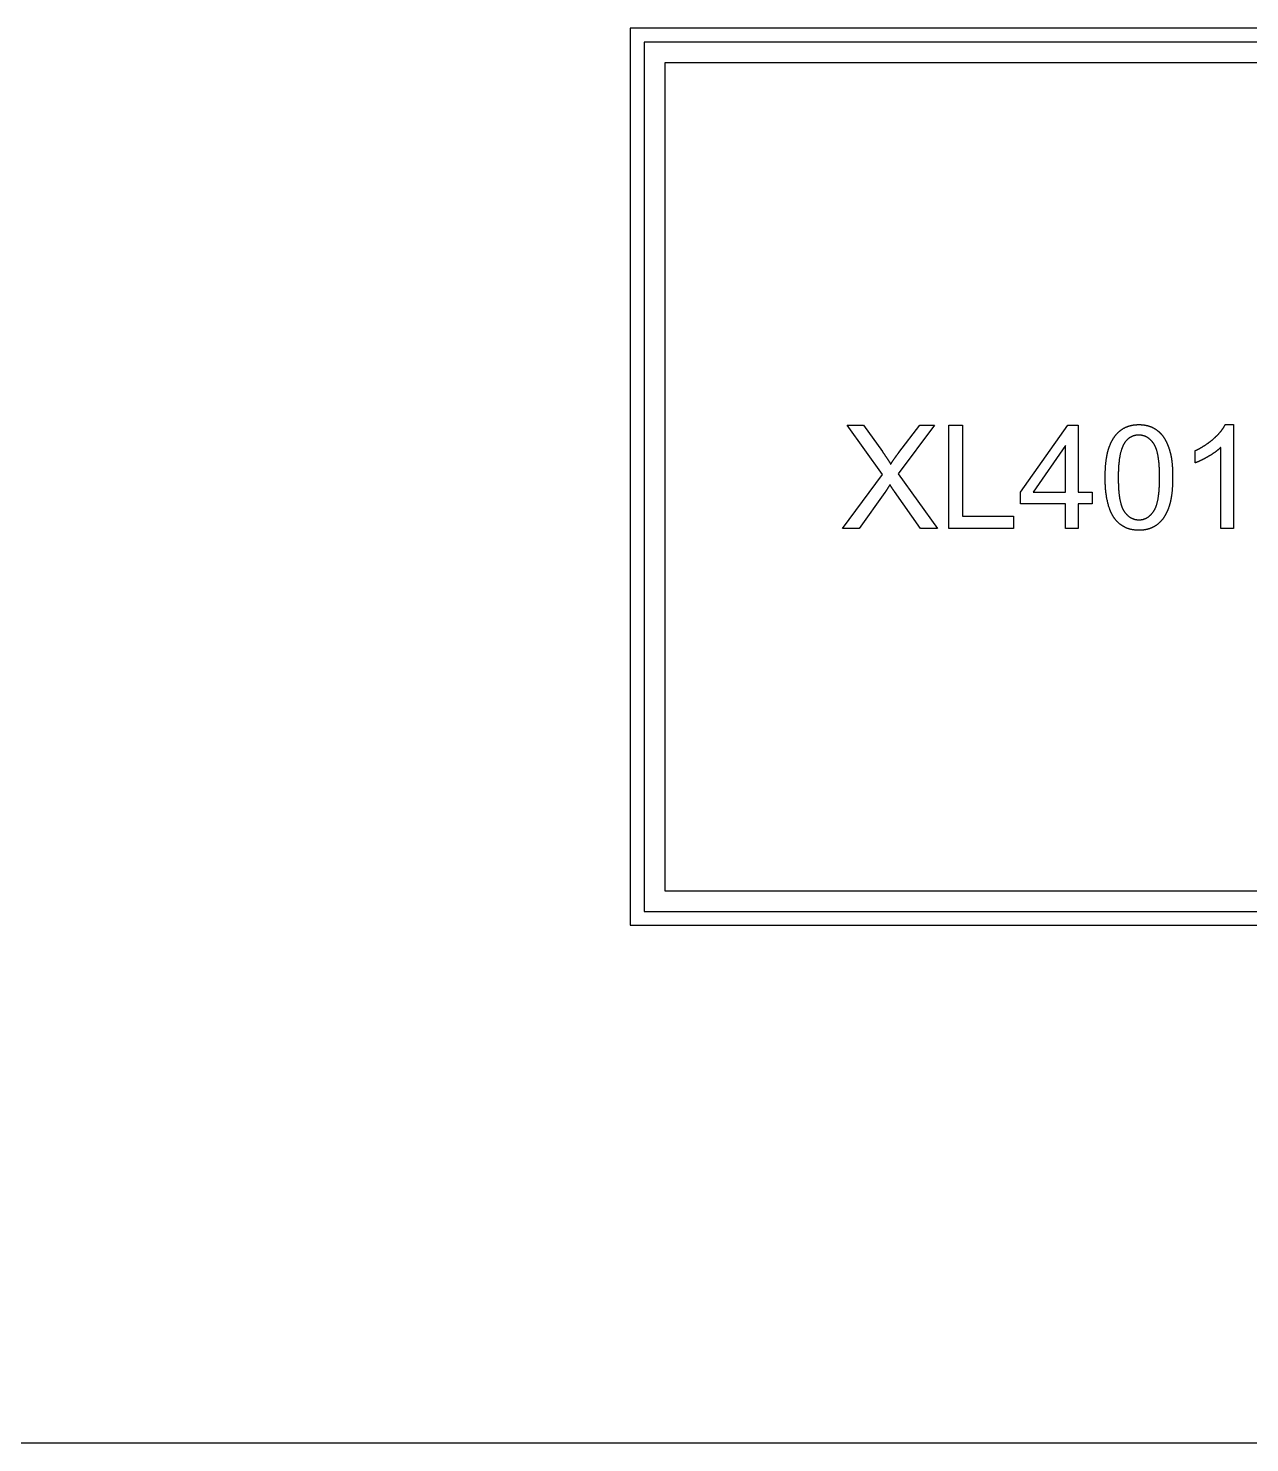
# Model space of a CAD drawing. Extents: x -140 to 139, y -60 to 60.
# Drawn here: x -10.95 to 24.46, y -60 to -19 of the extents above; entities that cross this region are included whole.
import ezdxf

# ---------------------------------------------------------------- set-up
doc = ezdxf.new("R2010")
doc.units = 0
doc.layers.add('CUT', color=1, linetype='Continuous')
doc.layers.add('ENGRAVE', color=5, linetype='Continuous')

msp = doc.modelspace()

# ---------------------------------------------------------------- linework, layer by layer
at = {"layer": 'CUT', "color": 1}
msp.add_lwpolyline([(-128, -60), (103, -60)], dxfattribs=at)
at = {"layer": 'ENGRAVE', "color": 5}
for points in [[(57.5, -19), (6.5, -19), (6.5, -45), (57.5, -45), (57.5, -19)], [(57.1, -19.4), (6.9, -19.4), (6.9, -44.6), (57.1, -44.6), (57.1, -19.4)]]:
    msp.add_lwpolyline(points, close=True, dxfattribs=at)
for points in [[(56.5, -20), (7.5, -20)], [(7.5, -20), (7.5, -44)], [(13.816, -31.937), (12.793, -30.5)], [(12.793, -30.5), (13.265, -30.5)], [(13.265, -30.5), (13.81, -31.269)], [(15.324, -30.5), (14.27, -31.914)], [(14.289, -31.296), (14.892, -30.5)], [(14.892, -30.5), (15.324, -30.5)], [(15.739, -33.5), (15.739, -30.5)], [(15.739, -30.5), (16.136, -30.5)], [(16.136, -30.5), (16.136, -33.146)], [(17.817, -32.444), (19.186, -30.5)], [(19.186, -30.5), (19.486, -30.5)], [(19.486, -30.5), (19.486, -32.444)], [(20.377, -31.165), (20.38, -31.154), (20.384, -31.143), (20.388, -31.132), (20.392, -31.121), (20.396, -31.11), (20.401, -31.099), (20.405, -31.089), (20.409, -31.078), (20.413, -31.067), (20.418, -31.057), (20.422, -31.047), (20.427, -31.037), (20.431, -31.026), (20.436, -31.016), (20.441, -31.006), (20.446, -30.997), (20.45, -30.987), (20.455, -30.977), (20.46, -30.968), (20.465, -30.958), (20.471, -30.949), (20.476, -30.939), (20.481, -30.93), (20.486, -30.921), (20.491, -30.912), (20.497, -30.903), (20.502, -30.894), (20.508, -30.885), (20.514, -30.876), (20.52, -30.867), (20.525, -30.859), (20.531, -30.851), (20.536, -30.844), (20.541, -30.837), (20.545, -30.831), (20.55, -30.824), (20.555, -30.818), (20.56, -30.811), (20.565, -30.805), (20.57, -30.798), (20.575, -30.792), (20.58, -30.786), (20.585, -30.78), (20.59, -30.774), (20.595, -30.768), (20.6, -30.762), (20.606, -30.756), (20.611, -30.75), (20.616, -30.744), (20.622, -30.738), (20.627, -30.733), (20.633, -30.727), (20.638, -30.721), (20.644, -30.716), (20.65, -30.71), (20.655, -30.705), (20.661, -30.7), (20.667, -30.694), (20.672, -30.689), (20.678, -30.684), (20.684, -30.679), (20.69, -30.674), (20.696, -30.669), (20.702, -30.664)], [(20.702, -30.664), (20.708, -30.659), (20.715, -30.654), (20.721, -30.649), (20.727, -30.644), (20.734, -30.639), (20.74, -30.635), (20.747, -30.63), (20.753, -30.626), (20.76, -30.621), (20.767, -30.617), (20.773, -30.612), (20.78, -30.608), (20.787, -30.604), (20.794, -30.6), (20.801, -30.596), (20.808, -30.592), (20.815, -30.588), (20.822, -30.584), (20.829, -30.581), (20.836, -30.577), (20.843, -30.573), (20.85, -30.57), (20.858, -30.567), (20.865, -30.563), (20.872, -30.56), (20.88, -30.557), (20.887, -30.554), (20.895, -30.55), (20.902, -30.548), (20.909, -30.545), (20.917, -30.542), (20.925, -30.539), (20.934, -30.536), (20.943, -30.533), (20.952, -30.53), (20.962, -30.527), (20.971, -30.524), (20.98, -30.522), (20.99, -30.519), (20.999, -30.517), (21.009, -30.514), (21.018, -30.512), (21.028, -30.51), (21.038, -30.508), (21.048, -30.506), (21.058, -30.504), (21.068, -30.502), (21.078, -30.501), (21.088, -30.499), (21.098, -30.498), (21.108, -30.496), (21.118, -30.495), (21.129, -30.494), (21.139, -30.493), (21.149, -30.492), (21.16, -30.491), (21.17, -30.49), (21.181, -30.49), (21.192, -30.489), (21.203, -30.489), (21.213, -30.488), (21.224, -30.488), (21.235, -30.488), (21.246, -30.488)], [(21.246, -30.488), (21.254, -30.488), (21.262, -30.488), (21.27, -30.488), (21.278, -30.488), (21.286, -30.488), (21.294, -30.489), (21.302, -30.489), (21.31, -30.49), (21.318, -30.49), (21.326, -30.491), (21.334, -30.491), (21.341, -30.492), (21.349, -30.492), (21.357, -30.493), (21.364, -30.494), (21.372, -30.495), (21.38, -30.496), (21.387, -30.497), (21.395, -30.498), (21.402, -30.499), (21.41, -30.5), (21.417, -30.501), (21.424, -30.502), (21.432, -30.504), (21.439, -30.505), (21.446, -30.507), (21.453, -30.508), (21.461, -30.51), (21.468, -30.511), (21.475, -30.513), (21.482, -30.515), (21.489, -30.516), (21.495, -30.518), (21.501, -30.519), (21.507, -30.521), (21.513, -30.523), (21.519, -30.524), (21.525, -30.526), (21.531, -30.528), (21.537, -30.53), (21.543, -30.532), (21.548, -30.534), (21.554, -30.535), (21.56, -30.537), (21.566, -30.539), (21.571, -30.542), (21.577, -30.544), (21.583, -30.546), (21.588, -30.548), (21.594, -30.55), (21.599, -30.553), (21.605, -30.555), (21.611, -30.557), (21.616, -30.56), (21.622, -30.562), (21.627, -30.565), (21.632, -30.567), (21.638, -30.57), (21.643, -30.572), (21.649, -30.575), (21.654, -30.578), (21.659, -30.58), (21.665, -30.583), (21.67, -30.586)], [(21.67, -30.586), (21.675, -30.589), (21.681, -30.592), (21.686, -30.595), (21.692, -30.598), (21.697, -30.601), (21.702, -30.604), (21.708, -30.607), (21.713, -30.611), (21.718, -30.614), (21.724, -30.617), (21.729, -30.62), (21.734, -30.624), (21.739, -30.627), (21.744, -30.631), (21.749, -30.634), (21.754, -30.638), (21.759, -30.641), (21.764, -30.645), (21.769, -30.649), (21.774, -30.652), (21.779, -30.656), (21.784, -30.66), (21.789, -30.664), (21.794, -30.667), (21.799, -30.671), (21.803, -30.675), (21.808, -30.679), (21.813, -30.683), (21.818, -30.687), (21.822, -30.691), (21.827, -30.696), (21.831, -30.7), (21.836, -30.704), (21.841, -30.709), (21.846, -30.713), (21.851, -30.718), (21.855, -30.723), (21.86, -30.727), (21.865, -30.732), (21.869, -30.737), (21.874, -30.742), (21.879, -30.747), (21.883, -30.752), (21.888, -30.757), (21.892, -30.762), (21.897, -30.767), (21.901, -30.772), (21.905, -30.777), (21.91, -30.782), (21.914, -30.788), (21.918, -30.793), (21.922, -30.798), (21.927, -30.804), (21.931, -30.809), (21.935, -30.815), (21.939, -30.82), (21.943, -30.826), (21.947, -30.832), (21.951, -30.837), (21.955, -30.843), (21.959, -30.849), (21.963, -30.855), (21.967, -30.86), (21.971, -30.866)], [(23.422, -30.889), (23.43, -30.881), (23.438, -30.874), (23.447, -30.866), (23.455, -30.858), (23.463, -30.851), (23.471, -30.843), (23.479, -30.836), (23.487, -30.828), (23.494, -30.821), (23.502, -30.813), (23.51, -30.806), (23.517, -30.798), (23.524, -30.791), (23.532, -30.783), (23.539, -30.776), (23.546, -30.768), (23.553, -30.761), (23.56, -30.753), (23.567, -30.746), (23.573, -30.738), (23.58, -30.731), (23.587, -30.724), (23.593, -30.716), (23.599, -30.709), (23.606, -30.701), (23.612, -30.694), (23.618, -30.687), (23.624, -30.679), (23.63, -30.671), (23.636, -30.664), (23.642, -30.656), (23.647, -30.65), (23.651, -30.644), (23.655, -30.639), (23.659, -30.634), (23.662, -30.629), (23.666, -30.624), (23.669, -30.619), (23.673, -30.614), (23.677, -30.609), (23.68, -30.604), (23.684, -30.599), (23.687, -30.594), (23.691, -30.589), (23.694, -30.583), (23.697, -30.578), (23.7, -30.573), (23.704, -30.568), (23.707, -30.563), (23.71, -30.558), (23.713, -30.553), (23.716, -30.548), (23.719, -30.543), (23.722, -30.538), (23.725, -30.533), (23.728, -30.528), (23.731, -30.523), (23.733, -30.518), (23.736, -30.513), (23.739, -30.508), (23.741, -30.503), (23.744, -30.498), (23.746, -30.493), (23.749, -30.488)], [(23.749, -30.488), (23.986, -30.488)], [(23.986, -30.488), (23.986, -33.5)], [(19.118, -31.091), (18.179, -32.444)], [(19.118, -32.444), (19.118, -31.091)], [(20.837, -31.008), (20.833, -31.013), (20.83, -31.018), (20.826, -31.024), (20.822, -31.03), (20.819, -31.035), (20.815, -31.041), (20.812, -31.047), (20.809, -31.053), (20.805, -31.059), (20.802, -31.065), (20.798, -31.071), (20.795, -31.078), (20.792, -31.084), (20.789, -31.091), (20.785, -31.097), (20.782, -31.104), (20.779, -31.111), (20.776, -31.118), (20.773, -31.125), (20.77, -31.132), (20.767, -31.139), (20.764, -31.146), (20.761, -31.153), (20.758, -31.161), (20.756, -31.169), (20.753, -31.177), (20.75, -31.184), (20.747, -31.191), (20.745, -31.197), (20.743, -31.204), (20.74, -31.212), (20.737, -31.223), (20.732, -31.239), (20.727, -31.257), (20.721, -31.278), (20.716, -31.299), (20.711, -31.319), (20.706, -31.34), (20.702, -31.36), (20.697, -31.381), (20.693, -31.403), (20.689, -31.425), (20.686, -31.447), (20.682, -31.471), (20.678, -31.494), (20.675, -31.518), (20.672, -31.542), (20.669, -31.567), (20.667, -31.592), (20.664, -31.617), (20.662, -31.643), (20.659, -31.67), (20.657, -31.697), (20.655, -31.724), (20.654, -31.752), (20.652, -31.78), (20.651, -31.808), (20.65, -31.837), (20.649, -31.867), (20.648, -31.897), (20.648, -31.927), (20.647, -31.958), (20.647, -31.989), (20.647, -32.02)], [(21.242, -30.793), (21.234, -30.793), (21.227, -30.793), (21.219, -30.793), (21.211, -30.793), (21.204, -30.794), (21.196, -30.794), (21.189, -30.795), (21.181, -30.796), (21.174, -30.797), (21.167, -30.798), (21.159, -30.799), (21.152, -30.8), (21.145, -30.801), (21.138, -30.803), (21.131, -30.804), (21.124, -30.806), (21.117, -30.807), (21.11, -30.809), (21.103, -30.811), (21.096, -30.813), (21.089, -30.815), (21.082, -30.817), (21.076, -30.819), (21.069, -30.822), (21.062, -30.824), (21.056, -30.827), (21.049, -30.83), (21.043, -30.832), (21.037, -30.835), (21.03, -30.838), (21.024, -30.841), (21.018, -30.844), (21.011, -30.848), (21.005, -30.851), (20.998, -30.855), (20.992, -30.859), (20.986, -30.863), (20.98, -30.867), (20.974, -30.871), (20.967, -30.875), (20.961, -30.879), (20.955, -30.883), (20.95, -30.888), (20.944, -30.893), (20.938, -30.897), (20.932, -30.902), (20.926, -30.907), (20.921, -30.912), (20.915, -30.917), (20.909, -30.922), (20.904, -30.928), (20.898, -30.933), (20.893, -30.939), (20.888, -30.945), (20.882, -30.95), (20.877, -30.956), (20.872, -30.962), (20.867, -30.968), (20.862, -30.975), (20.857, -30.981), (20.852, -30.988), (20.847, -30.994), (20.842, -31.001), (20.837, -31.008)], [(21.672, -31.036), (21.666, -31.028), (21.66, -31.02), (21.654, -31.012), (21.648, -31.005), (21.642, -30.997), (21.636, -30.99), (21.63, -30.982), (21.624, -30.975), (21.618, -30.968), (21.612, -30.961), (21.606, -30.955), (21.599, -30.948), (21.593, -30.942), (21.587, -30.935), (21.58, -30.929), (21.574, -30.923), (21.567, -30.917), (21.56, -30.911), (21.554, -30.906), (21.547, -30.9), (21.54, -30.895), (21.533, -30.89), (21.527, -30.885), (21.52, -30.88), (21.513, -30.875), (21.506, -30.87), (21.499, -30.866), (21.492, -30.861), (21.484, -30.857), (21.477, -30.853), (21.47, -30.849), (21.463, -30.845), (21.456, -30.842), (21.45, -30.839), (21.444, -30.836), (21.437, -30.833), (21.431, -30.83), (21.424, -30.827), (21.418, -30.825), (21.411, -30.822), (21.404, -30.82), (21.398, -30.817), (21.391, -30.815), (21.384, -30.813), (21.378, -30.811), (21.371, -30.809), (21.364, -30.807), (21.357, -30.806), (21.35, -30.804), (21.343, -30.803), (21.336, -30.801), (21.329, -30.8), (21.322, -30.799), (21.315, -30.798), (21.308, -30.797), (21.301, -30.796), (21.294, -30.795), (21.286, -30.794), (21.279, -30.794), (21.272, -30.793), (21.264, -30.793), (21.257, -30.793), (21.25, -30.793), (21.242, -30.793)], [(21.846, -32.02), (21.846, -31.988), (21.845, -31.956), (21.845, -31.924), (21.844, -31.892), (21.844, -31.862), (21.843, -31.831), (21.842, -31.802), (21.84, -31.772), (21.839, -31.744), (21.837, -31.715), (21.835, -31.688), (21.833, -31.66), (21.831, -31.633), (21.829, -31.607), (21.826, -31.581), (21.824, -31.556), (21.821, -31.531), (21.818, -31.507), (21.815, -31.483), (21.811, -31.459), (21.808, -31.436), (21.804, -31.414), (21.8, -31.392), (21.796, -31.371), (21.792, -31.35), (21.788, -31.33), (21.783, -31.31), (21.778, -31.29), (21.773, -31.27), (21.767, -31.25), (21.762, -31.232), (21.758, -31.217), (21.754, -31.207), (21.752, -31.2), (21.75, -31.195), (21.748, -31.19), (21.746, -31.185), (21.744, -31.178), (21.741, -31.171), (21.739, -31.164), (21.736, -31.158), (21.734, -31.152), (21.731, -31.146), (21.729, -31.14), (21.726, -31.134), (21.724, -31.128), (21.721, -31.122), (21.718, -31.117), (21.716, -31.111), (21.713, -31.105), (21.71, -31.1), (21.707, -31.094), (21.705, -31.089), (21.702, -31.084), (21.699, -31.079), (21.696, -31.074), (21.693, -31.069), (21.69, -31.064), (21.687, -31.059), (21.684, -31.054), (21.681, -31.05), (21.678, -31.045), (21.675, -31.041), (21.672, -31.036)], [(21.971, -30.866), (21.974, -30.871), (21.977, -30.876), (21.98, -30.882), (21.984, -30.887), (21.987, -30.892), (21.99, -30.897), (21.993, -30.902), (21.996, -30.908), (21.999, -30.913), (22.003, -30.918), (22.006, -30.924), (22.009, -30.929), (22.012, -30.935), (22.015, -30.94), (22.018, -30.946), (22.021, -30.951), (22.024, -30.957), (22.027, -30.962), (22.03, -30.968), (22.033, -30.974), (22.035, -30.979), (22.038, -30.985), (22.041, -30.991), (22.044, -30.997), (22.047, -31.002), (22.05, -31.008), (22.052, -31.014), (22.055, -31.02), (22.058, -31.026), (22.06, -31.032), (22.063, -31.038), (22.066, -31.044), (22.069, -31.051), (22.072, -31.059), (22.076, -31.067), (22.079, -31.075), (22.082, -31.083), (22.085, -31.091), (22.089, -31.099), (22.092, -31.106), (22.095, -31.114), (22.098, -31.122), (22.101, -31.131), (22.104, -31.139), (22.107, -31.147), (22.11, -31.155), (22.113, -31.164), (22.115, -31.172), (22.118, -31.18), (22.121, -31.189), (22.124, -31.197), (22.126, -31.206), (22.129, -31.214), (22.132, -31.223), (22.135, -31.232), (22.137, -31.241), (22.14, -31.249), (22.142, -31.258), (22.145, -31.267), (22.147, -31.276), (22.15, -31.285), (22.152, -31.294), (22.155, -31.303), (22.157, -31.312)], [(22.881, -31.241), (22.891, -31.236), (22.901, -31.231), (22.911, -31.226), (22.921, -31.221), (22.931, -31.217), (22.941, -31.212), (22.951, -31.207), (22.961, -31.202), (22.971, -31.197), (22.98, -31.192), (22.99, -31.186), (23, -31.181), (23.009, -31.176), (23.019, -31.171), (23.028, -31.166), (23.038, -31.16), (23.047, -31.155), (23.057, -31.15), (23.066, -31.144), (23.075, -31.139), (23.085, -31.134), (23.094, -31.128), (23.103, -31.123), (23.112, -31.117), (23.121, -31.112), (23.13, -31.106), (23.139, -31.1), (23.148, -31.095), (23.157, -31.089), (23.166, -31.083), (23.175, -31.077), (23.184, -31.072), (23.192, -31.066), (23.2, -31.061), (23.208, -31.056), (23.215, -31.05), (23.223, -31.045), (23.231, -31.04), (23.239, -31.034), (23.247, -31.029), (23.254, -31.023), (23.262, -31.017), (23.27, -31.012), (23.277, -31.006), (23.285, -31.001), (23.292, -30.995), (23.3, -30.989), (23.307, -30.984), (23.314, -30.978), (23.322, -30.972), (23.329, -30.966), (23.337, -30.961), (23.344, -30.955), (23.351, -30.949), (23.358, -30.943), (23.365, -30.937), (23.373, -30.931), (23.38, -30.925), (23.387, -30.919), (23.394, -30.913), (23.401, -30.907), (23.408, -30.901), (23.415, -30.895), (23.422, -30.889)], [(23.618, -31.153), (23.614, -31.156), (23.611, -31.159), (23.607, -31.163), (23.604, -31.166), (23.6, -31.17), (23.596, -31.173), (23.593, -31.176), (23.589, -31.18), (23.585, -31.183), (23.581, -31.186), (23.578, -31.19), (23.574, -31.193), (23.57, -31.196), (23.566, -31.2), (23.562, -31.203), (23.558, -31.206), (23.554, -31.21), (23.55, -31.213), (23.546, -31.216), (23.542, -31.22), (23.538, -31.223), (23.534, -31.226), (23.53, -31.23), (23.525, -31.233), (23.521, -31.237), (23.517, -31.24), (23.512, -31.243), (23.508, -31.247), (23.504, -31.25), (23.5, -31.253), (23.496, -31.256), (23.491, -31.26), (23.485, -31.264), (23.479, -31.269), (23.472, -31.274), (23.466, -31.278), (23.459, -31.283), (23.453, -31.288), (23.447, -31.292), (23.44, -31.297), (23.434, -31.301), (23.427, -31.306), (23.42, -31.31), (23.414, -31.315), (23.407, -31.32), (23.4, -31.324), (23.393, -31.329), (23.386, -31.333), (23.379, -31.338), (23.372, -31.342), (23.365, -31.347), (23.358, -31.352), (23.351, -31.356), (23.344, -31.361), (23.336, -31.365), (23.329, -31.37), (23.322, -31.374), (23.314, -31.379), (23.307, -31.384), (23.299, -31.388), (23.291, -31.393), (23.284, -31.397), (23.276, -31.402), (23.268, -31.407)], [(23.618, -33.5), (23.618, -31.153)], [(13.81, -31.269), (13.817, -31.279), (13.824, -31.289), (13.83, -31.299), (13.837, -31.309), (13.844, -31.318), (13.851, -31.327), (13.857, -31.337), (13.863, -31.346), (13.87, -31.355), (13.876, -31.364), (13.882, -31.373), (13.888, -31.382), (13.894, -31.391), (13.9, -31.4), (13.906, -31.408), (13.912, -31.417), (13.918, -31.425), (13.923, -31.433), (13.929, -31.441), (13.934, -31.45), (13.939, -31.458), (13.945, -31.466), (13.95, -31.473), (13.955, -31.481), (13.96, -31.488), (13.964, -31.496), (13.969, -31.503), (13.974, -31.511), (13.979, -31.519), (13.984, -31.526), (13.989, -31.533), (13.992, -31.539), (13.995, -31.544), (13.997, -31.547), (13.999, -31.55), (14.001, -31.553), (14.003, -31.556), (14.005, -31.559), (14.007, -31.563), (14.009, -31.566), (14.011, -31.57), (14.013, -31.573), (14.015, -31.576), (14.017, -31.579), (14.019, -31.582), (14.021, -31.585), (14.023, -31.588), (14.024, -31.592), (14.026, -31.595), (14.028, -31.598), (14.03, -31.601), (14.032, -31.604), (14.033, -31.607), (14.035, -31.61), (14.037, -31.613), (14.038, -31.615), (14.04, -31.618), (14.042, -31.621), (14.043, -31.624), (14.045, -31.627), (14.047, -31.63), (14.048, -31.632), (14.05, -31.635), (14.051, -31.638)], [(14.051, -31.638), (14.054, -31.633), (14.057, -31.628), (14.06, -31.624), (14.063, -31.619), (14.066, -31.614), (14.069, -31.609), (14.072, -31.605), (14.075, -31.6), (14.078, -31.595), (14.081, -31.59), (14.084, -31.586), (14.087, -31.581), (14.09, -31.576), (14.093, -31.571), (14.096, -31.566), (14.099, -31.562), (14.102, -31.557), (14.106, -31.552), (14.109, -31.547), (14.112, -31.542), (14.115, -31.537), (14.118, -31.533), (14.122, -31.528), (14.125, -31.523), (14.128, -31.518), (14.131, -31.513), (14.135, -31.508), (14.138, -31.503), (14.141, -31.499), (14.144, -31.494), (14.148, -31.489), (14.151, -31.484), (14.155, -31.478), (14.159, -31.473), (14.163, -31.467), (14.167, -31.461), (14.171, -31.455), (14.176, -31.449), (14.18, -31.443), (14.184, -31.438), (14.188, -31.432), (14.192, -31.426), (14.196, -31.42), (14.2, -31.414), (14.205, -31.409), (14.209, -31.403), (14.213, -31.397), (14.217, -31.391), (14.222, -31.385), (14.226, -31.379), (14.23, -31.373), (14.235, -31.367), (14.239, -31.362), (14.243, -31.356), (14.248, -31.35), (14.252, -31.344), (14.257, -31.338), (14.261, -31.332), (14.266, -31.326), (14.27, -31.32), (14.275, -31.314), (14.279, -31.308), (14.284, -31.302), (14.289, -31.296)], [(20.268, -32.02), (20.268, -32), (20.268, -31.98), (20.268, -31.96), (20.269, -31.941), (20.269, -31.921), (20.269, -31.902), (20.27, -31.882), (20.271, -31.863), (20.271, -31.844), (20.272, -31.825), (20.273, -31.807), (20.274, -31.788), (20.275, -31.77), (20.276, -31.752), (20.277, -31.734), (20.278, -31.716), (20.279, -31.698), (20.281, -31.68), (20.282, -31.663), (20.284, -31.645), (20.285, -31.628), (20.287, -31.611), (20.289, -31.594), (20.291, -31.578), (20.293, -31.561), (20.295, -31.545), (20.297, -31.529), (20.299, -31.512), (20.301, -31.496), (20.304, -31.479), (20.306, -31.463), (20.308, -31.45), (20.31, -31.438), (20.312, -31.428), (20.313, -31.419), (20.315, -31.41), (20.317, -31.401), (20.319, -31.392), (20.32, -31.382), (20.322, -31.372), (20.324, -31.363), (20.326, -31.354), (20.328, -31.344), (20.33, -31.335), (20.332, -31.326), (20.334, -31.317), (20.336, -31.308), (20.338, -31.299), (20.34, -31.29), (20.343, -31.282), (20.345, -31.273), (20.347, -31.264), (20.349, -31.256), (20.352, -31.247), (20.354, -31.239), (20.356, -31.23), (20.359, -31.222), (20.361, -31.214), (20.364, -31.205), (20.366, -31.197), (20.369, -31.189), (20.371, -31.181), (20.374, -31.173), (20.377, -31.165)], [(22.157, -31.312), (22.158, -31.319), (22.16, -31.325), (22.162, -31.331), (22.163, -31.338), (22.165, -31.344), (22.166, -31.35), (22.168, -31.357), (22.169, -31.363), (22.17, -31.37), (22.172, -31.377), (22.173, -31.383), (22.175, -31.39), (22.176, -31.397), (22.177, -31.404), (22.179, -31.411), (22.18, -31.418), (22.181, -31.425), (22.183, -31.432), (22.184, -31.439), (22.185, -31.446), (22.186, -31.453), (22.187, -31.461), (22.189, -31.468), (22.19, -31.475), (22.191, -31.483), (22.192, -31.491), (22.193, -31.498), (22.194, -31.506), (22.195, -31.512), (22.196, -31.519), (22.197, -31.527), (22.198, -31.536), (22.2, -31.548), (22.201, -31.561), (22.203, -31.575), (22.204, -31.589), (22.206, -31.603), (22.207, -31.617), (22.208, -31.63), (22.21, -31.644), (22.211, -31.658), (22.212, -31.672), (22.213, -31.687), (22.214, -31.701), (22.215, -31.716), (22.216, -31.731), (22.217, -31.746), (22.218, -31.761), (22.219, -31.776), (22.219, -31.791), (22.22, -31.807), (22.221, -31.822), (22.221, -31.838), (22.222, -31.854), (22.222, -31.87), (22.223, -31.886), (22.223, -31.902), (22.224, -31.919), (22.224, -31.935), (22.224, -31.952), (22.224, -31.969), (22.224, -31.986), (22.224, -32.003), (22.224, -32.02)], [(22.881, -31.597), (22.881, -31.241)], [(23.268, -31.407), (23.26, -31.411), (23.253, -31.416), (23.245, -31.42), (23.237, -31.425), (23.23, -31.429), (23.222, -31.433), (23.215, -31.438), (23.207, -31.442), (23.2, -31.446), (23.192, -31.45), (23.185, -31.454), (23.177, -31.458), (23.17, -31.463), (23.162, -31.467), (23.155, -31.471), (23.148, -31.474), (23.14, -31.478), (23.133, -31.482), (23.126, -31.486), (23.119, -31.49), (23.112, -31.493), (23.104, -31.497), (23.097, -31.501), (23.09, -31.504), (23.083, -31.508), (23.076, -31.511), (23.069, -31.515), (23.062, -31.518), (23.055, -31.522), (23.048, -31.525), (23.041, -31.529), (23.035, -31.532), (23.029, -31.534), (23.024, -31.537), (23.019, -31.539), (23.015, -31.541), (23.01, -31.543), (23.005, -31.546), (23, -31.548), (22.995, -31.55), (22.99, -31.552), (22.985, -31.555), (22.98, -31.557), (22.975, -31.559), (22.97, -31.561), (22.966, -31.563), (22.961, -31.565), (22.956, -31.567), (22.951, -31.569), (22.946, -31.571), (22.942, -31.573), (22.937, -31.575), (22.932, -31.577), (22.928, -31.579), (22.923, -31.581), (22.918, -31.583), (22.914, -31.585), (22.909, -31.586), (22.904, -31.588), (22.9, -31.59), (22.895, -31.592), (22.89, -31.593), (22.886, -31.595), (22.881, -31.597)], [(12.656, -33.5), (13.816, -31.937)], [(14.27, -31.914), (15.406, -33.5)], [(14.029, -32.229), (14.024, -32.236), (14.02, -32.244), (14.015, -32.251), (14.011, -32.258), (14.007, -32.265), (14.003, -32.272), (13.999, -32.278), (13.994, -32.285), (13.99, -32.291), (13.986, -32.298), (13.983, -32.304), (13.979, -32.31), (13.975, -32.316), (13.971, -32.322), (13.968, -32.328), (13.964, -32.334), (13.96, -32.339), (13.957, -32.345), (13.953, -32.35), (13.95, -32.356), (13.947, -32.361), (13.943, -32.366), (13.94, -32.371), (13.937, -32.376), (13.934, -32.381), (13.931, -32.385), (13.928, -32.39), (13.925, -32.395), (13.922, -32.4), (13.919, -32.404), (13.916, -32.408), (13.914, -32.412), (13.913, -32.414), (13.911, -32.416), (13.911, -32.417), (13.91, -32.418), (13.909, -32.419), (13.908, -32.421), (13.907, -32.422), (13.906, -32.424), (13.905, -32.425), (13.904, -32.427), (13.903, -32.428), (13.902, -32.43), (13.901, -32.431), (13.9, -32.432), (13.9, -32.434), (13.899, -32.435), (13.898, -32.436), (13.897, -32.438), (13.896, -32.439), (13.895, -32.44), (13.894, -32.441), (13.893, -32.443), (13.893, -32.444), (13.892, -32.445), (13.891, -32.446), (13.89, -32.448), (13.889, -32.449), (13.888, -32.45), (13.888, -32.451), (13.887, -32.452), (13.886, -32.453), (13.885, -32.454)], [(14.16, -32.43), (14.158, -32.427), (14.156, -32.424), (14.154, -32.422), (14.152, -32.419), (14.15, -32.416), (14.148, -32.413), (14.147, -32.411), (14.145, -32.408), (14.143, -32.405), (14.141, -32.403), (14.139, -32.4), (14.137, -32.397), (14.135, -32.394), (14.134, -32.391), (14.132, -32.389), (14.13, -32.386), (14.128, -32.383), (14.126, -32.38), (14.124, -32.377), (14.122, -32.375), (14.12, -32.372), (14.118, -32.369), (14.117, -32.366), (14.115, -32.363), (14.113, -32.36), (14.111, -32.358), (14.109, -32.355), (14.107, -32.352), (14.105, -32.349), (14.103, -32.346), (14.101, -32.343), (14.1, -32.34), (14.097, -32.337), (14.095, -32.334), (14.093, -32.33), (14.091, -32.327), (14.089, -32.323), (14.086, -32.32), (14.084, -32.317), (14.082, -32.313), (14.08, -32.31), (14.078, -32.307), (14.075, -32.303), (14.073, -32.3), (14.071, -32.296), (14.069, -32.293), (14.067, -32.289), (14.064, -32.286), (14.062, -32.282), (14.06, -32.279), (14.058, -32.275), (14.055, -32.272), (14.053, -32.268), (14.051, -32.265), (14.049, -32.261), (14.047, -32.258), (14.044, -32.254), (14.042, -32.251), (14.04, -32.247), (14.038, -32.244), (14.035, -32.24), (14.033, -32.236), (14.031, -32.233), (14.029, -32.229)], [(20.565, -33.24), (20.558, -33.232), (20.552, -33.223), (20.545, -33.214), (20.539, -33.205), (20.532, -33.196), (20.526, -33.187), (20.52, -33.178), (20.514, -33.169), (20.508, -33.159), (20.502, -33.15), (20.496, -33.14), (20.49, -33.13), (20.484, -33.12), (20.478, -33.11), (20.473, -33.1), (20.467, -33.09), (20.462, -33.079), (20.456, -33.068), (20.451, -33.058), (20.446, -33.047), (20.441, -33.036), (20.436, -33.025), (20.431, -33.014), (20.426, -33.003), (20.421, -32.991), (20.416, -32.979), (20.411, -32.967), (20.407, -32.956), (20.403, -32.946), (20.399, -32.936), (20.394, -32.923), (20.389, -32.908), (20.383, -32.889), (20.376, -32.867), (20.368, -32.843), (20.361, -32.818), (20.354, -32.794), (20.348, -32.77), (20.342, -32.746), (20.336, -32.722), (20.331, -32.698), (20.325, -32.672), (20.32, -32.646), (20.315, -32.62), (20.311, -32.594), (20.306, -32.567), (20.302, -32.54), (20.298, -32.512), (20.295, -32.484), (20.291, -32.456), (20.288, -32.427), (20.285, -32.398), (20.282, -32.369), (20.28, -32.339), (20.278, -32.309), (20.276, -32.278), (20.274, -32.248), (20.272, -32.216), (20.271, -32.185), (20.27, -32.152), (20.269, -32.12), (20.269, -32.087), (20.268, -32.054), (20.268, -32.02)], [(20.647, -32.02), (20.647, -32.053), (20.647, -32.085), (20.647, -32.117), (20.648, -32.148), (20.649, -32.179), (20.65, -32.209), (20.651, -32.238), (20.652, -32.268), (20.654, -32.296), (20.655, -32.325), (20.657, -32.352), (20.659, -32.38), (20.661, -32.406), (20.663, -32.433), (20.666, -32.458), (20.668, -32.484), (20.671, -32.508), (20.674, -32.533), (20.677, -32.556), (20.681, -32.58), (20.684, -32.603), (20.688, -32.625), (20.692, -32.647), (20.696, -32.668), (20.7, -32.689), (20.704, -32.709), (20.708, -32.729), (20.713, -32.749), (20.719, -32.77), (20.724, -32.79), (20.729, -32.807), (20.734, -32.822), (20.737, -32.832), (20.739, -32.839), (20.741, -32.844), (20.743, -32.849), (20.745, -32.855), (20.747, -32.862), (20.75, -32.868), (20.752, -32.875), (20.755, -32.882), (20.757, -32.888), (20.76, -32.894), (20.762, -32.9), (20.765, -32.906), (20.767, -32.912), (20.77, -32.918), (20.773, -32.924), (20.775, -32.929), (20.778, -32.935), (20.781, -32.94), (20.783, -32.946), (20.786, -32.951), (20.789, -32.956), (20.792, -32.962), (20.795, -32.967), (20.798, -32.972), (20.8, -32.977), (20.803, -32.982), (20.806, -32.986), (20.809, -32.991), (20.812, -32.996), (20.815, -33), (20.819, -33.005)], [(21.672, -33.003), (21.675, -32.998), (21.678, -32.994), (21.681, -32.989), (21.684, -32.984), (21.687, -32.979), (21.69, -32.975), (21.693, -32.97), (21.696, -32.965), (21.699, -32.959), (21.702, -32.954), (21.705, -32.949), (21.708, -32.944), (21.71, -32.938), (21.713, -32.933), (21.716, -32.927), (21.719, -32.921), (21.721, -32.915), (21.724, -32.909), (21.727, -32.904), (21.729, -32.898), (21.732, -32.892), (21.734, -32.886), (21.737, -32.879), (21.739, -32.873), (21.742, -32.866), (21.744, -32.859), (21.747, -32.852), (21.749, -32.846), (21.751, -32.842), (21.753, -32.836), (21.755, -32.829), (21.758, -32.819), (21.763, -32.805), (21.768, -32.787), (21.773, -32.767), (21.779, -32.746), (21.784, -32.726), (21.788, -32.706), (21.792, -32.686), (21.797, -32.666), (21.8, -32.645), (21.804, -32.623), (21.808, -32.6), (21.812, -32.578), (21.815, -32.554), (21.818, -32.53), (21.821, -32.506), (21.824, -32.482), (21.827, -32.456), (21.829, -32.431), (21.831, -32.405), (21.834, -32.378), (21.835, -32.351), (21.837, -32.323), (21.839, -32.295), (21.84, -32.267), (21.842, -32.238), (21.843, -32.208), (21.844, -32.178), (21.844, -32.147), (21.845, -32.116), (21.845, -32.085), (21.846, -32.053), (21.846, -32.02)], [(22.224, -32.02), (22.224, -32.04), (22.224, -32.06), (22.224, -32.08), (22.224, -32.099), (22.223, -32.119), (22.223, -32.138), (22.223, -32.157), (22.222, -32.176), (22.221, -32.195), (22.221, -32.213), (22.22, -32.232), (22.219, -32.25), (22.218, -32.268), (22.217, -32.286), (22.216, -32.304), (22.214, -32.322), (22.213, -32.339), (22.212, -32.357), (22.21, -32.374), (22.209, -32.391), (22.207, -32.409), (22.206, -32.425), (22.204, -32.442), (22.202, -32.459), (22.2, -32.475), (22.198, -32.491), (22.196, -32.507), (22.194, -32.524), (22.192, -32.54), (22.189, -32.557), (22.187, -32.572), (22.185, -32.586), (22.183, -32.598), (22.181, -32.608), (22.179, -32.617), (22.178, -32.626), (22.176, -32.635), (22.174, -32.644), (22.172, -32.654), (22.171, -32.664), (22.169, -32.674), (22.167, -32.683), (22.165, -32.692), (22.163, -32.701), (22.161, -32.711), (22.159, -32.72), (22.157, -32.729), (22.154, -32.738), (22.152, -32.747), (22.15, -32.756), (22.148, -32.765), (22.146, -32.773), (22.143, -32.782), (22.141, -32.791), (22.139, -32.799), (22.136, -32.808), (22.134, -32.816), (22.131, -32.825), (22.129, -32.833), (22.126, -32.841), (22.124, -32.849), (22.121, -32.858), (22.119, -32.866), (22.116, -32.874)], [(13.885, -32.454), (13.132, -33.5)], [(14.915, -33.5), (14.16, -32.43)], [(17.817, -32.782), (17.817, -32.444)], [(19.118, -32.782), (17.817, -32.782)], [(18.179, -32.444), (19.118, -32.444)], [(19.118, -33.5), (19.118, -32.782)], [(19.486, -32.444), (19.892, -32.444)], [(19.892, -32.782), (19.486, -32.782)], [(19.486, -32.782), (19.486, -33.5)], [(19.892, -32.444), (19.892, -32.782)], [(16.136, -33.146), (17.614, -33.146)], [(17.614, -33.146), (17.614, -33.5)], [(20.819, -33.005), (20.824, -33.013), (20.83, -33.021), (20.836, -33.029), (20.842, -33.037), (20.849, -33.044), (20.855, -33.052), (20.861, -33.059), (20.867, -33.066), (20.873, -33.073), (20.88, -33.08), (20.886, -33.087), (20.892, -33.094), (20.899, -33.1), (20.905, -33.106), (20.912, -33.113), (20.919, -33.119), (20.925, -33.125), (20.932, -33.13), (20.939, -33.136), (20.945, -33.142), (20.952, -33.147), (20.959, -33.152), (20.966, -33.157), (20.973, -33.162), (20.98, -33.167), (20.987, -33.172), (20.994, -33.176), (21.001, -33.181), (21.009, -33.185), (21.016, -33.189), (21.023, -33.193), (21.03, -33.197), (21.037, -33.2), (21.043, -33.203), (21.049, -33.206), (21.055, -33.209), (21.062, -33.212), (21.068, -33.214), (21.075, -33.217), (21.081, -33.219), (21.088, -33.222), (21.094, -33.224), (21.101, -33.226), (21.107, -33.228), (21.114, -33.23), (21.121, -33.232), (21.127, -33.234), (21.134, -33.235), (21.141, -33.237), (21.148, -33.238), (21.154, -33.24), (21.161, -33.241), (21.168, -33.242), (21.175, -33.243), (21.182, -33.244), (21.189, -33.245), (21.196, -33.246), (21.203, -33.247), (21.21, -33.247), (21.217, -33.247), (21.225, -33.248), (21.232, -33.248), (21.239, -33.248), (21.246, -33.248)], [(21.246, -33.248), (21.253, -33.248), (21.261, -33.248), (21.268, -33.248), (21.275, -33.247), (21.282, -33.247), (21.289, -33.246), (21.296, -33.246), (21.303, -33.245), (21.31, -33.244), (21.317, -33.243), (21.324, -33.242), (21.331, -33.241), (21.338, -33.24), (21.345, -33.238), (21.352, -33.237), (21.358, -33.235), (21.365, -33.234), (21.372, -33.232), (21.378, -33.23), (21.385, -33.228), (21.392, -33.226), (21.398, -33.224), (21.405, -33.222), (21.411, -33.219), (21.418, -33.217), (21.424, -33.214), (21.43, -33.211), (21.437, -33.209), (21.443, -33.206), (21.449, -33.203), (21.455, -33.2), (21.462, -33.197), (21.469, -33.193), (21.476, -33.189), (21.483, -33.185), (21.491, -33.18), (21.498, -33.176), (21.505, -33.171), (21.512, -33.167), (21.519, -33.162), (21.526, -33.157), (21.533, -33.152), (21.539, -33.146), (21.546, -33.141), (21.553, -33.135), (21.56, -33.13), (21.566, -33.124), (21.573, -33.118), (21.579, -33.112), (21.586, -33.105), (21.592, -33.099), (21.599, -33.092), (21.605, -33.086), (21.611, -33.079), (21.618, -33.072), (21.624, -33.065), (21.63, -33.057), (21.636, -33.05), (21.642, -33.043), (21.648, -33.035), (21.654, -33.027), (21.66, -33.019), (21.666, -33.011), (21.672, -33.003)], [(22.116, -32.874), (22.112, -32.885), (22.108, -32.896), (22.104, -32.907), (22.101, -32.917), (22.097, -32.928), (22.093, -32.939), (22.088, -32.949), (22.084, -32.96), (22.08, -32.97), (22.076, -32.98), (22.071, -32.991), (22.067, -33.001), (22.062, -33.011), (22.058, -33.021), (22.053, -33.03), (22.048, -33.04), (22.044, -33.05), (22.039, -33.06), (22.034, -33.069), (22.029, -33.078), (22.024, -33.088), (22.019, -33.097), (22.014, -33.106), (22.008, -33.115), (22.003, -33.124), (21.998, -33.133), (21.992, -33.142), (21.987, -33.151), (21.981, -33.16), (21.975, -33.168), (21.97, -33.177), (21.964, -33.185), (21.959, -33.192), (21.954, -33.199), (21.95, -33.205), (21.945, -33.212), (21.94, -33.218), (21.935, -33.225), (21.93, -33.231), (21.925, -33.238), (21.92, -33.244), (21.915, -33.251), (21.91, -33.257), (21.904, -33.263), (21.899, -33.269), (21.894, -33.275), (21.888, -33.281), (21.883, -33.287), (21.878, -33.293), (21.872, -33.299), (21.866, -33.305), (21.861, -33.311), (21.855, -33.316), (21.85, -33.322), (21.844, -33.328), (21.838, -33.333), (21.832, -33.339), (21.827, -33.344), (21.821, -33.349), (21.815, -33.355), (21.809, -33.36), (21.803, -33.365), (21.797, -33.37), (21.791, -33.375)], [(13.132, -33.5), (12.656, -33.5)], [(15.406, -33.5), (14.915, -33.5)], [(17.614, -33.5), (15.739, -33.5)], [(19.486, -33.5), (19.118, -33.5)], [(21.246, -33.551), (21.232, -33.551), (21.218, -33.551), (21.204, -33.55), (21.19, -33.55), (21.177, -33.549), (21.163, -33.548), (21.15, -33.547), (21.136, -33.546), (21.123, -33.544), (21.11, -33.543), (21.097, -33.541), (21.084, -33.539), (21.071, -33.537), (21.058, -33.535), (21.045, -33.533), (21.033, -33.53), (21.02, -33.527), (21.008, -33.524), (20.995, -33.521), (20.983, -33.518), (20.971, -33.515), (20.959, -33.511), (20.947, -33.507), (20.935, -33.504), (20.924, -33.499), (20.912, -33.495), (20.9, -33.491), (20.889, -33.486), (20.877, -33.482), (20.866, -33.477), (20.855, -33.472), (20.844, -33.466), (20.834, -33.461), (20.824, -33.456), (20.814, -33.451), (20.805, -33.446), (20.795, -33.441), (20.785, -33.435), (20.776, -33.429), (20.766, -33.423), (20.757, -33.417), (20.748, -33.411), (20.739, -33.405), (20.729, -33.398), (20.72, -33.392), (20.711, -33.385), (20.703, -33.378), (20.694, -33.371), (20.685, -33.364), (20.677, -33.357), (20.668, -33.349), (20.66, -33.342), (20.651, -33.334), (20.643, -33.326), (20.635, -33.318), (20.627, -33.31), (20.619, -33.302), (20.611, -33.293), (20.603, -33.285), (20.595, -33.276), (20.587, -33.267), (20.58, -33.258), (20.572, -33.249), (20.565, -33.24)], [(21.791, -33.375), (21.784, -33.38), (21.778, -33.385), (21.772, -33.39), (21.766, -33.395), (21.759, -33.399), (21.753, -33.404), (21.746, -33.409), (21.74, -33.413), (21.733, -33.418), (21.727, -33.422), (21.72, -33.426), (21.714, -33.43), (21.707, -33.434), (21.7, -33.439), (21.693, -33.443), (21.686, -33.446), (21.679, -33.45), (21.672, -33.454), (21.665, -33.458), (21.658, -33.461), (21.651, -33.465), (21.644, -33.468), (21.637, -33.472), (21.63, -33.475), (21.622, -33.478), (21.615, -33.482), (21.608, -33.485), (21.6, -33.488), (21.593, -33.491), (21.586, -33.494), (21.578, -33.496), (21.57, -33.499), (21.561, -33.502), (21.552, -33.505), (21.543, -33.509), (21.533, -33.511), (21.524, -33.514), (21.514, -33.517), (21.505, -33.52), (21.495, -33.522), (21.486, -33.524), (21.476, -33.527), (21.466, -33.529), (21.457, -33.531), (21.447, -33.533), (21.437, -33.535), (21.427, -33.537), (21.417, -33.538), (21.406, -33.54), (21.396, -33.541), (21.386, -33.543), (21.376, -33.544), (21.365, -33.545), (21.355, -33.546), (21.344, -33.547), (21.334, -33.548), (21.323, -33.549), (21.312, -33.549), (21.301, -33.55), (21.29, -33.55), (21.279, -33.551), (21.268, -33.551), (21.257, -33.551), (21.246, -33.551)], [(23.986, -33.5), (23.618, -33.5)], [(7.5, -44), (56.5, -44)]]:
    msp.add_lwpolyline(points, dxfattribs=at)

doc.saveas('drawing.dxf')
